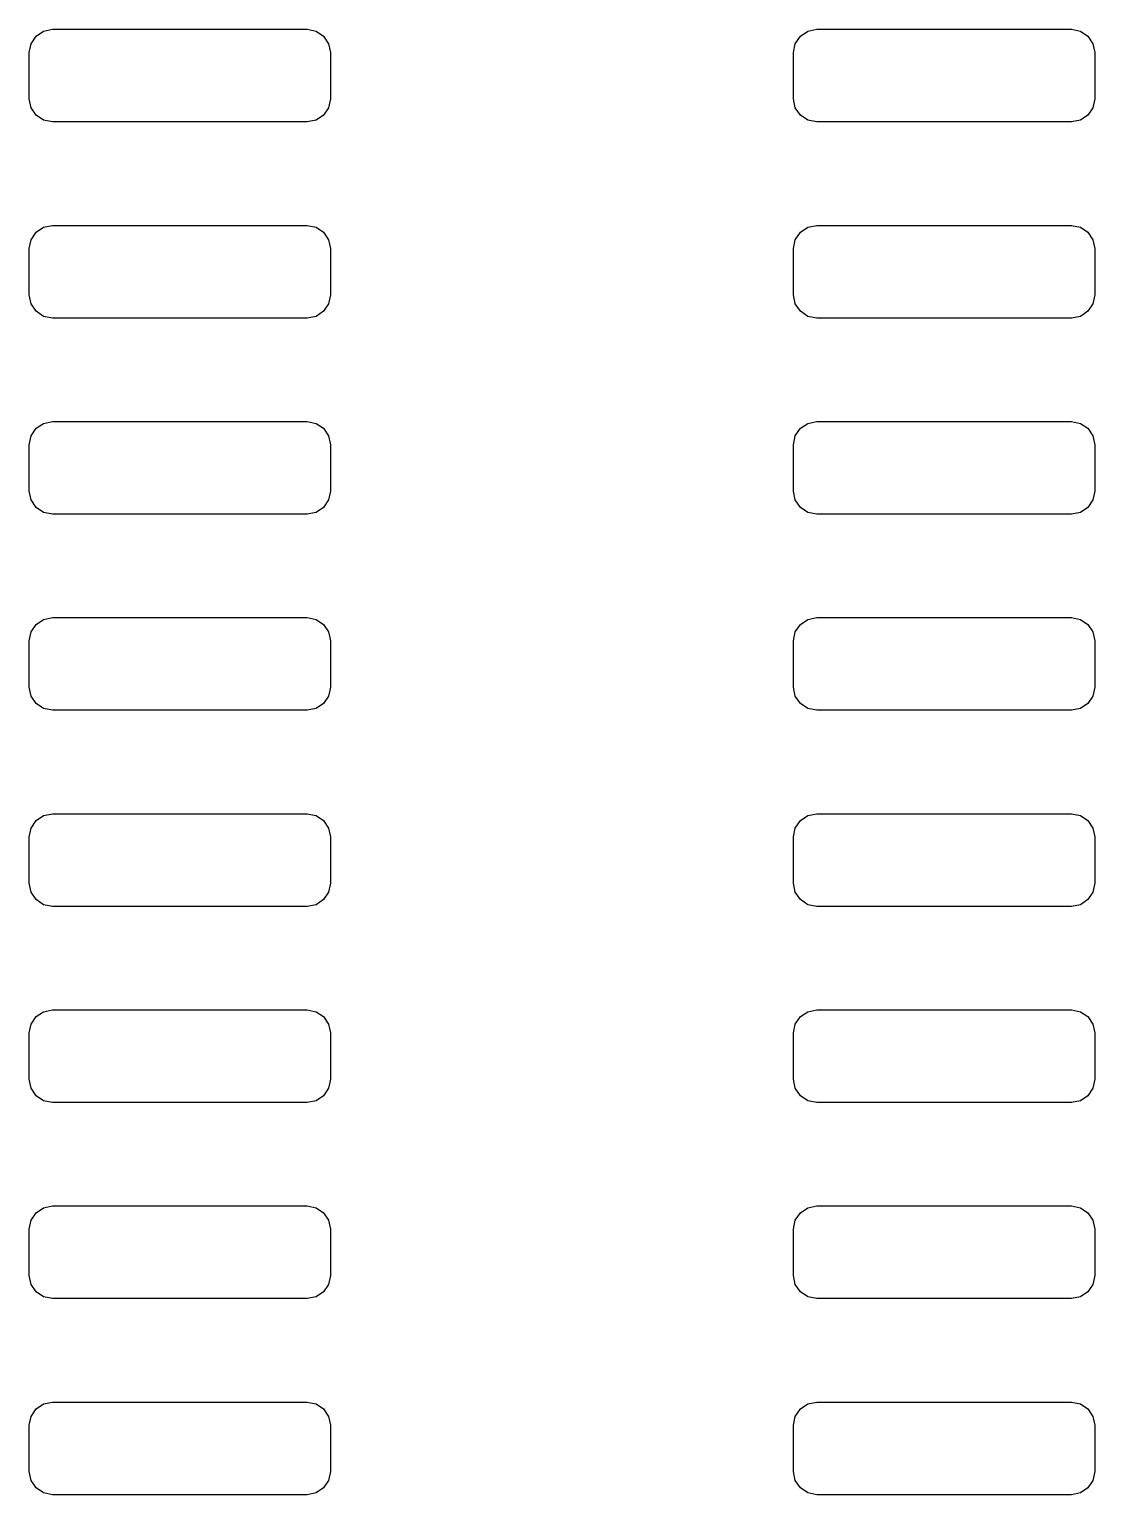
# Model space of a CAD drawing. Extents: x 0 to 360, y 0 to 260.
# Drawn here: x 97.56 to 104.47, y 151.43 to 160.92 of the extents above; entities that cross this region are included whole.
import ezdxf

# ---------------------------------------------------------------- set-up
doc = ezdxf.new("R2010")
doc.units = 0
doc.layers.add('BLACK', color=7, linetype='CONTINUOUS')

msp = doc.modelspace()

# ---------------------------------------------------------------- linework, layer by layer
at = {"layer": 'BLACK', "linetype": 'CONTINUOUS'}
for p, q in [((97.5762, 160.829), (97.6087, 160.878)), ((97.6087, 160.878), (97.6574, 160.91)), ((97.6574, 160.91), (97.7148, 160.922)), ((97.7148, 160.922), (99.3648, 160.922)), ((99.3648, 160.922), (99.4222, 160.91)), ((99.4222, 160.91), (99.4709, 160.878)), ((99.4709, 160.878), (99.5034, 160.829)), ((102.526, 160.829), (102.559, 160.878)), ((102.559, 160.878), (102.607, 160.91)), ((102.607, 160.91), (102.665, 160.922)), ((102.665, 160.922), (104.315, 160.922)), ((104.315, 160.922), (104.372, 160.91)), ((104.372, 160.91), (104.421, 160.878)), ((104.421, 160.878), (104.453, 160.829)), ((97.5648, 160.772), (97.5762, 160.829)), ((97.5648, 160.472), (97.5648, 160.772)), ((99.5034, 160.829), (99.5148, 160.772)), ((99.5148, 160.772), (99.5148, 160.472)), ((102.515, 160.772), (102.526, 160.829)), ((102.515, 160.472), (102.515, 160.772)), ((104.453, 160.829), (104.465, 160.772)), ((104.465, 160.772), (104.465, 160.472)), ((97.5762, 160.414), (97.5648, 160.472)), ((97.6087, 160.366), (97.5762, 160.414)), ((99.5034, 160.414), (99.4709, 160.366)), ((99.5148, 160.472), (99.5034, 160.414)), ((102.526, 160.414), (102.515, 160.472)), ((102.559, 160.366), (102.526, 160.414)), ((104.453, 160.414), (104.421, 160.366)), ((104.465, 160.472), (104.453, 160.414)), ((97.6574, 160.333), (97.6087, 160.366)), ((97.7148, 160.322), (97.6574, 160.333)), ((99.3648, 160.322), (97.7148, 160.322)), ((99.4222, 160.333), (99.3648, 160.322)), ((99.4709, 160.366), (99.4222, 160.333)), ((102.607, 160.333), (102.559, 160.366)), ((102.665, 160.322), (102.607, 160.333)), ((104.315, 160.322), (102.665, 160.322)), ((104.372, 160.333), (104.315, 160.322)), ((104.421, 160.366), (104.372, 160.333)), ((97.6087, 159.608), (97.6574, 159.64)), ((97.6574, 159.64), (97.7148, 159.652)), ((97.7148, 159.652), (99.3648, 159.652)), ((99.3648, 159.652), (99.4222, 159.64)), ((99.4222, 159.64), (99.4709, 159.608)), ((102.559, 159.608), (102.607, 159.64)), ((102.607, 159.64), (102.665, 159.652)), ((102.665, 159.652), (104.315, 159.652)), ((104.315, 159.652), (104.372, 159.64)), ((104.372, 159.64), (104.421, 159.608)), ((97.5648, 159.502), (97.5762, 159.559)), ((97.5762, 159.559), (97.6087, 159.608)), ((99.4709, 159.608), (99.5034, 159.559)), ((99.5034, 159.559), (99.5148, 159.502)), ((102.515, 159.502), (102.526, 159.559)), ((102.526, 159.559), (102.559, 159.608)), ((104.421, 159.608), (104.453, 159.559)), ((104.453, 159.559), (104.465, 159.502)), ((97.5648, 159.202), (97.5648, 159.502)), ((99.5148, 159.502), (99.5148, 159.202)), ((102.515, 159.202), (102.515, 159.502)), ((104.465, 159.502), (104.465, 159.202)), ((97.5762, 159.144), (97.5648, 159.202)), ((99.5148, 159.202), (99.5034, 159.144)), ((102.526, 159.144), (102.515, 159.202)), ((104.465, 159.202), (104.453, 159.144)), ((97.6087, 159.096), (97.5762, 159.144)), ((97.6574, 159.063), (97.6087, 159.096)), ((97.7148, 159.052), (97.6574, 159.063)), ((99.4222, 159.063), (99.3648, 159.052)), ((99.4709, 159.096), (99.4222, 159.063)), ((99.5034, 159.144), (99.4709, 159.096)), ((102.559, 159.096), (102.526, 159.144)), ((102.607, 159.063), (102.559, 159.096)), ((102.665, 159.052), (102.607, 159.063)), ((104.372, 159.063), (104.315, 159.052)), ((104.421, 159.096), (104.372, 159.063)), ((104.453, 159.144), (104.421, 159.096)), ((99.3648, 159.052), (97.7148, 159.052)), ((104.315, 159.052), (102.665, 159.052)), ((97.5762, 158.289), (97.6087, 158.338)), ((97.6087, 158.338), (97.6574, 158.37)), ((97.6574, 158.37), (97.7148, 158.382)), ((97.7148, 158.382), (99.3648, 158.382)), ((99.3648, 158.382), (99.4222, 158.37)), ((99.4222, 158.37), (99.4709, 158.338)), ((99.4709, 158.338), (99.5034, 158.289)), ((102.526, 158.289), (102.559, 158.338)), ((102.559, 158.338), (102.607, 158.37)), ((102.607, 158.37), (102.665, 158.382)), ((102.665, 158.382), (104.315, 158.382)), ((104.315, 158.382), (104.372, 158.37)), ((104.372, 158.37), (104.421, 158.338)), ((104.421, 158.338), (104.453, 158.289)), ((97.5648, 158.232), (97.5762, 158.289)), ((97.5648, 157.932), (97.5648, 158.232)), ((99.5034, 158.289), (99.5148, 158.232)), ((99.5148, 158.232), (99.5148, 157.932)), ((102.515, 158.232), (102.526, 158.289)), ((102.515, 157.932), (102.515, 158.232)), ((104.453, 158.289), (104.465, 158.232)), ((104.465, 158.232), (104.465, 157.932)), ((97.5762, 157.874), (97.5648, 157.932)), ((99.5148, 157.932), (99.5034, 157.874)), ((102.526, 157.874), (102.515, 157.932)), ((104.465, 157.932), (104.453, 157.874)), ((97.6087, 157.826), (97.5762, 157.874)), ((97.6574, 157.793), (97.6087, 157.826)), ((99.4709, 157.826), (99.4222, 157.793)), ((99.5034, 157.874), (99.4709, 157.826)), ((102.559, 157.826), (102.526, 157.874)), ((102.607, 157.793), (102.559, 157.826)), ((104.421, 157.826), (104.372, 157.793)), ((104.453, 157.874), (104.421, 157.826)), ((97.7148, 157.782), (97.6574, 157.793)), ((99.3648, 157.782), (97.7148, 157.782)), ((99.4222, 157.793), (99.3648, 157.782)), ((102.665, 157.782), (102.607, 157.793)), ((104.315, 157.782), (102.665, 157.782)), ((104.372, 157.793), (104.315, 157.782)), ((97.5762, 157.019), (97.6087, 157.068)), ((97.6087, 157.068), (97.6574, 157.1)), ((97.6574, 157.1), (97.7148, 157.112)), ((97.7148, 157.112), (99.3648, 157.112)), ((99.3648, 157.112), (99.4222, 157.1)), ((99.4222, 157.1), (99.4709, 157.068)), ((99.4709, 157.068), (99.5034, 157.019)), ((102.526, 157.019), (102.559, 157.068)), ((102.559, 157.068), (102.607, 157.1)), ((102.607, 157.1), (102.665, 157.112)), ((102.665, 157.112), (104.315, 157.112)), ((104.315, 157.112), (104.372, 157.1)), ((104.372, 157.1), (104.421, 157.068)), ((104.421, 157.068), (104.453, 157.019)), ((97.5648, 156.962), (97.5762, 157.019)), ((99.5034, 157.019), (99.5148, 156.962)), ((102.515, 156.962), (102.526, 157.019)), ((104.453, 157.019), (104.465, 156.962)), ((97.5648, 156.662), (97.5648, 156.962)), ((99.5148, 156.962), (99.5148, 156.662)), ((102.515, 156.662), (102.515, 156.962)), ((104.465, 156.962), (104.465, 156.662)), ((97.5762, 156.604), (97.5648, 156.662)), ((97.6087, 156.556), (97.5762, 156.604)), ((99.5034, 156.604), (99.4709, 156.556)), ((99.5148, 156.662), (99.5034, 156.604)), ((102.526, 156.604), (102.515, 156.662)), ((102.559, 156.556), (102.526, 156.604)), ((104.453, 156.604), (104.421, 156.556)), ((104.465, 156.662), (104.453, 156.604)), ((97.6574, 156.523), (97.6087, 156.556)), ((97.7148, 156.512), (97.6574, 156.523)), ((99.3648, 156.512), (97.7148, 156.512)), ((99.4222, 156.523), (99.3648, 156.512)), ((99.4709, 156.556), (99.4222, 156.523)), ((102.607, 156.523), (102.559, 156.556)), ((102.665, 156.512), (102.607, 156.523)), ((104.315, 156.512), (102.665, 156.512)), ((104.372, 156.523), (104.315, 156.512)), ((104.421, 156.556), (104.372, 156.523)), ((97.6087, 155.798), (97.6574, 155.83)), ((97.6574, 155.83), (97.7148, 155.842)), ((97.7148, 155.842), (99.3648, 155.842)), ((99.3648, 155.842), (99.4222, 155.83)), ((99.4222, 155.83), (99.4709, 155.798)), ((102.559, 155.798), (102.607, 155.83)), ((102.607, 155.83), (102.665, 155.842)), ((102.665, 155.842), (104.315, 155.842)), ((104.315, 155.842), (104.372, 155.83)), ((104.372, 155.83), (104.421, 155.798)), ((97.5648, 155.692), (97.5762, 155.749)), ((97.5762, 155.749), (97.6087, 155.798)), ((99.4709, 155.798), (99.5034, 155.749)), ((99.5034, 155.749), (99.5148, 155.692)), ((102.515, 155.692), (102.526, 155.749)), ((102.526, 155.749), (102.559, 155.798)), ((104.421, 155.798), (104.453, 155.749)), ((104.453, 155.749), (104.465, 155.692)), ((97.5648, 155.392), (97.5648, 155.692)), ((99.5148, 155.692), (99.5148, 155.392)), ((102.515, 155.392), (102.515, 155.692)), ((104.465, 155.692), (104.465, 155.392)), ((97.5762, 155.334), (97.5648, 155.392)), ((99.5148, 155.392), (99.5034, 155.334)), ((102.526, 155.334), (102.515, 155.392)), ((104.465, 155.392), (104.453, 155.334)), ((97.6087, 155.286), (97.5762, 155.334)), ((97.6574, 155.253), (97.6087, 155.286)), ((99.4709, 155.286), (99.4222, 155.253)), ((99.5034, 155.334), (99.4709, 155.286)), ((102.559, 155.286), (102.526, 155.334)), ((102.607, 155.253), (102.559, 155.286)), ((104.421, 155.286), (104.372, 155.253)), ((104.453, 155.334), (104.421, 155.286)), ((97.7148, 155.242), (97.6574, 155.253)), ((99.3648, 155.242), (97.7148, 155.242)), ((99.4222, 155.253), (99.3648, 155.242)), ((102.665, 155.242), (102.607, 155.253)), ((104.315, 155.242), (102.665, 155.242)), ((104.372, 155.253), (104.315, 155.242)), ((97.5762, 154.479), (97.6087, 154.528)), ((97.6087, 154.528), (97.6574, 154.56)), ((97.6574, 154.56), (97.7148, 154.572)), ((97.7148, 154.572), (99.3648, 154.572)), ((99.3648, 154.572), (99.4222, 154.56)), ((99.4222, 154.56), (99.4709, 154.528)), ((99.4709, 154.528), (99.5034, 154.479)), ((102.526, 154.479), (102.559, 154.528)), ((102.559, 154.528), (102.607, 154.56)), ((102.607, 154.56), (102.665, 154.572)), ((102.665, 154.572), (104.315, 154.572)), ((104.315, 154.572), (104.372, 154.56)), ((104.372, 154.56), (104.421, 154.528)), ((104.421, 154.528), (104.453, 154.479)), ((97.5648, 154.422), (97.5762, 154.479)), ((97.5648, 154.122), (97.5648, 154.422)), ((99.5034, 154.479), (99.5148, 154.422)), ((99.5148, 154.422), (99.5148, 154.122)), ((102.515, 154.422), (102.526, 154.479)), ((102.515, 154.122), (102.515, 154.422)), ((104.453, 154.479), (104.465, 154.422)), ((104.465, 154.422), (104.465, 154.122)), ((97.5762, 154.064), (97.5648, 154.122)), ((99.5148, 154.122), (99.5034, 154.064)), ((102.526, 154.064), (102.515, 154.122)), ((104.465, 154.122), (104.453, 154.064)), ((97.6087, 154.016), (97.5762, 154.064)), ((99.5034, 154.064), (99.4709, 154.016)), ((102.559, 154.016), (102.526, 154.064)), ((104.453, 154.064), (104.421, 154.016)), ((97.6574, 153.983), (97.6087, 154.016)), ((97.7148, 153.972), (97.6574, 153.983)), ((99.3648, 153.972), (97.7148, 153.972)), ((99.4222, 153.983), (99.3648, 153.972)), ((99.4709, 154.016), (99.4222, 153.983)), ((102.607, 153.983), (102.559, 154.016)), ((102.665, 153.972), (102.607, 153.983)), ((104.315, 153.972), (102.665, 153.972)), ((104.372, 153.983), (104.315, 153.972)), ((104.421, 154.016), (104.372, 153.983)), ((97.6087, 153.258), (97.6574, 153.29)), ((97.6574, 153.29), (97.7148, 153.302)), ((97.7148, 153.302), (99.3648, 153.302)), ((99.3648, 153.302), (99.4222, 153.29)), ((99.4222, 153.29), (99.4709, 153.258)), ((102.559, 153.258), (102.607, 153.29)), ((102.607, 153.29), (102.665, 153.302)), ((102.665, 153.302), (104.315, 153.302)), ((104.315, 153.302), (104.372, 153.29)), ((104.372, 153.29), (104.421, 153.258)), ((97.5648, 153.152), (97.5762, 153.209)), ((97.5762, 153.209), (97.6087, 153.258)), ((99.4709, 153.258), (99.5034, 153.209)), ((99.5034, 153.209), (99.5148, 153.152)), ((102.515, 153.152), (102.526, 153.209)), ((102.526, 153.209), (102.559, 153.258)), ((104.421, 153.258), (104.453, 153.209)), ((104.453, 153.209), (104.465, 153.152)), ((97.5648, 152.852), (97.5648, 153.152)), ((99.5148, 153.152), (99.5148, 152.852)), ((102.515, 152.852), (102.515, 153.152)), ((104.465, 153.152), (104.465, 152.852)), ((97.5762, 152.794), (97.5648, 152.852)), ((97.6087, 152.746), (97.5762, 152.794)), ((99.5034, 152.794), (99.4709, 152.746)), ((99.5148, 152.852), (99.5034, 152.794)), ((102.526, 152.794), (102.515, 152.852)), ((102.559, 152.746), (102.526, 152.794)), ((104.453, 152.794), (104.421, 152.746)), ((104.465, 152.852), (104.453, 152.794)), ((97.6574, 152.713), (97.6087, 152.746)), ((97.7148, 152.702), (97.6574, 152.713)), ((99.3648, 152.702), (97.7148, 152.702)), ((99.4222, 152.713), (99.3648, 152.702)), ((99.4709, 152.746), (99.4222, 152.713)), ((102.607, 152.713), (102.559, 152.746)), ((102.665, 152.702), (102.607, 152.713)), ((104.315, 152.702), (102.665, 152.702)), ((104.372, 152.713), (104.315, 152.702)), ((104.421, 152.746), (104.372, 152.713)), ((97.6574, 152.02), (97.7148, 152.032)), ((97.7148, 152.032), (99.3648, 152.032)), ((99.3648, 152.032), (99.4222, 152.02)), ((102.607, 152.02), (102.665, 152.032)), ((102.665, 152.032), (104.315, 152.032)), ((104.315, 152.032), (104.372, 152.02)), ((97.5648, 151.882), (97.5762, 151.939)), ((97.5762, 151.939), (97.6087, 151.988)), ((97.6087, 151.988), (97.6574, 152.02)), ((99.4222, 152.02), (99.4709, 151.988)), ((99.4709, 151.988), (99.5034, 151.939)), ((99.5034, 151.939), (99.5148, 151.882)), ((102.515, 151.882), (102.526, 151.939)), ((102.526, 151.939), (102.559, 151.988)), ((102.559, 151.988), (102.607, 152.02)), ((104.372, 152.02), (104.421, 151.988)), ((104.421, 151.988), (104.453, 151.939)), ((104.453, 151.939), (104.465, 151.882)), ((97.5648, 151.582), (97.5648, 151.882)), ((99.5148, 151.882), (99.5148, 151.582)), ((102.515, 151.582), (102.515, 151.882)), ((104.465, 151.882), (104.465, 151.582)), ((97.5762, 151.524), (97.5648, 151.582)), ((99.5148, 151.582), (99.5034, 151.524)), ((102.526, 151.524), (102.515, 151.582)), ((104.465, 151.582), (104.453, 151.524)), ((97.6087, 151.476), (97.5762, 151.524)), ((97.6574, 151.443), (97.6087, 151.476)), ((99.4709, 151.476), (99.4222, 151.443)), ((99.5034, 151.524), (99.4709, 151.476)), ((102.559, 151.476), (102.526, 151.524)), ((102.607, 151.443), (102.559, 151.476)), ((104.421, 151.476), (104.372, 151.443)), ((104.453, 151.524), (104.421, 151.476)), ((97.7148, 151.432), (97.6574, 151.443)), ((99.3648, 151.432), (97.7148, 151.432)), ((99.4222, 151.443), (99.3648, 151.432)), ((102.665, 151.432), (102.607, 151.443)), ((104.315, 151.432), (102.665, 151.432)), ((104.372, 151.443), (104.315, 151.432))]:
    msp.add_line(p, q, dxfattribs=at)

doc.saveas('drawing.dxf')
